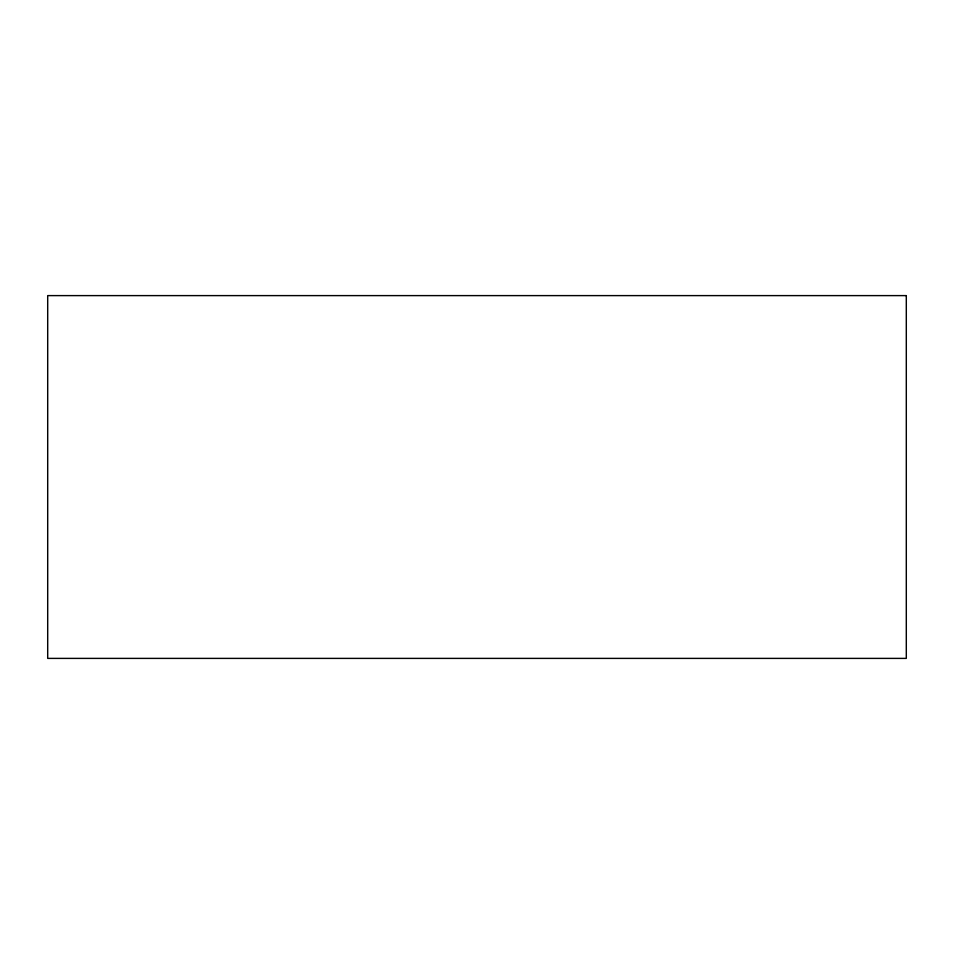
<?xml version="1.0" encoding="UTF-8"?>
<svg xmlns="http://www.w3.org/2000/svg" width="954" height="954" viewBox="0 0 954 954"><rect width="100%" height="100%" fill="white"/><g stroke="black" fill="none" stroke-linecap="round" stroke-linejoin="round"><path stroke-width="1.43" d="M906.3 295.609L47.7 295.609L47.7 658.391L906.3 658.391L906.3 295.609"/></g></svg>
